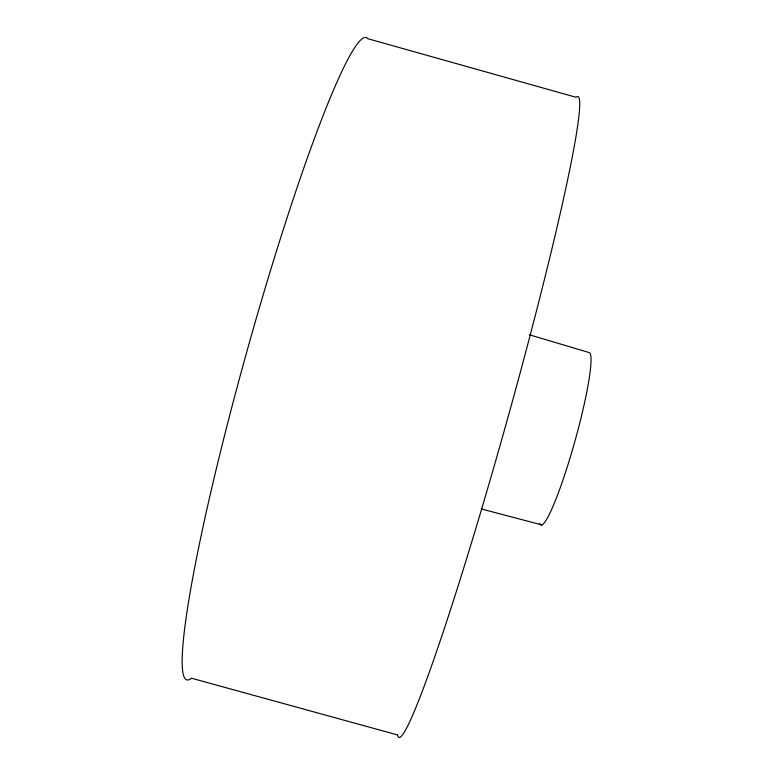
<?xml version="1.0" encoding="UTF-8"?>
<svg xmlns="http://www.w3.org/2000/svg" width="774" height="774" viewBox="0 0 774 774"><rect width="100%" height="100%" fill="white"/><g stroke="black" fill="none" stroke-linecap="round" stroke-linejoin="round"><path stroke-width="1.16" d="M481.322 508.953L542.061 524.956M529.474 334.813L589.488 352.663A89.59 10.149 -74.4 0 1 572.238 450.584A89.59 10.149 -74.4 0 1 539.739 523.427M397.517 734.932L191.468 678.198A333.371 30.486 -74.4 0 1 244.874 358.71A333.371 30.486 -74.4 0 1 367.824 38.7L576.04 97.282A332.762 18.905 -74.4 0 1 504.184 430.876A332.762 18.905 -74.4 0 1 397.517 734.932"/></g></svg>
